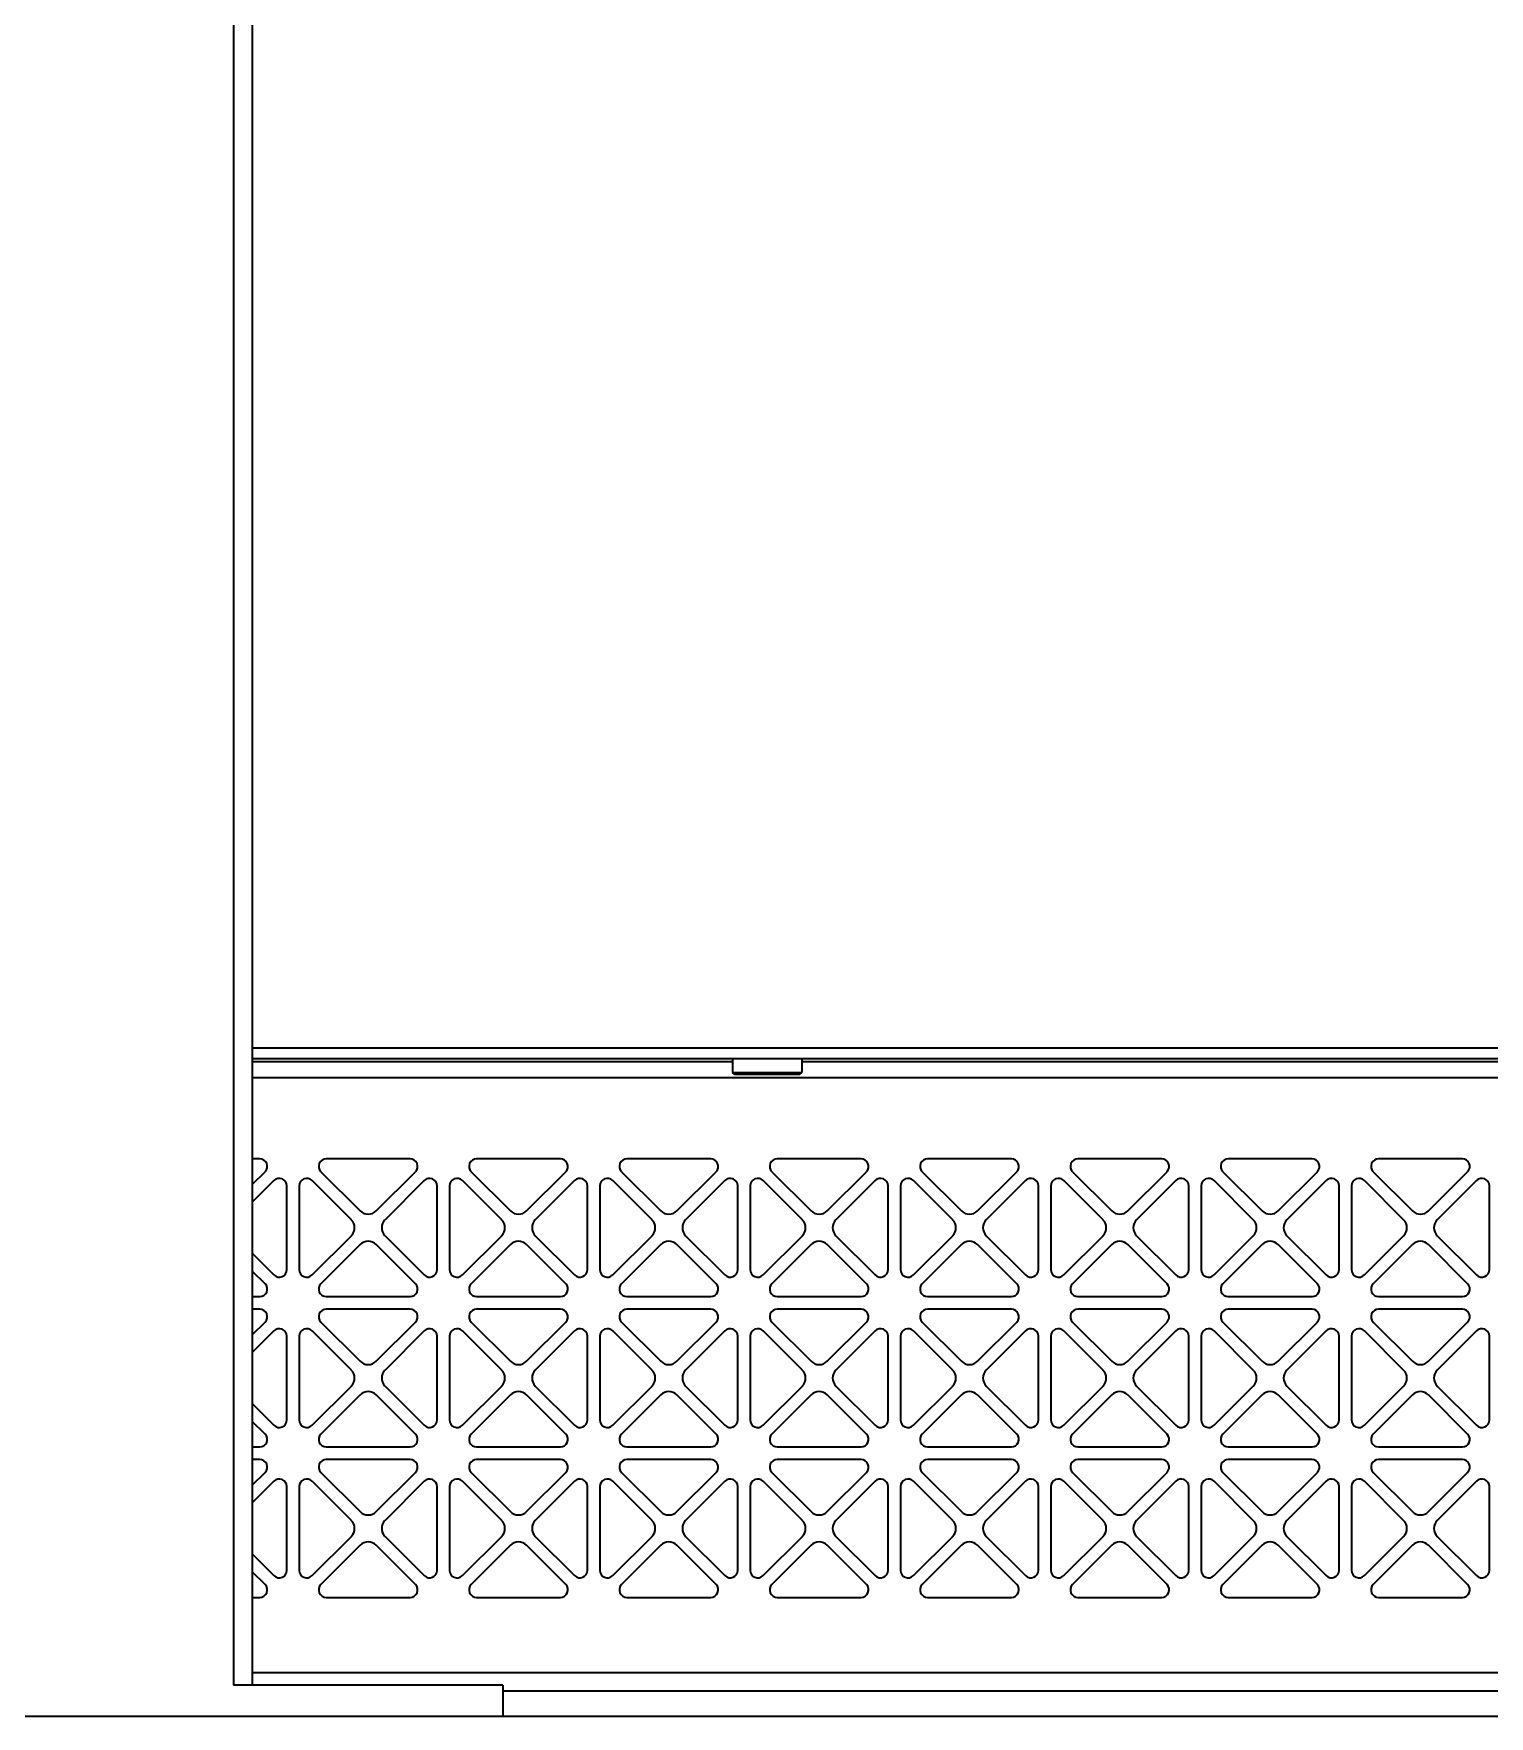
# Model space of a CAD drawing. Header units: millimetres. Extents: x 32496 to 166256, y 3504 to 23939.
# Drawn here: x 74087.1 to 74319.5, y 12300.2 to 12568.8 of the extents above; entities that cross this region are included whole.
import ezdxf

# ---------------------------------------------------------------- set-up
doc = ezdxf.new("R2010")
doc.units = ezdxf.units.MM
doc.layers.get('0').update_dxf_attribs({"lineweight": 35})

# ---------------------------------------------------------------- blocks, each defined once
blk = doc.blocks.new('8-1250')
at = {"linetype": 'Continuous'}
for p, q in [((1072.87, -32157.29), (1072.87, -34666.29)), ((1075.87, -32157.29), (1075.87, -34666.29)), ((1075.87, -34564.59), (1472.67, -34564.59)), ((1075.87, -34566.29), (1474.87, -34566.29)), ((1152.55, -34566.79), (1075.87, -34566.79)), ((1152.55, -34566.29), (1152.55, -34568.49)), ((1163.6, -34566.29), (1163.6, -34568.49)), ((1310.71, -34566.79), (1163.6, -34566.79)), ((1075.87, -34569.29), (1485.87, -34569.29)), ((1152.55, -34568.49), (1163.6, -34568.49)), ((1152.85, -34568.79), (1152.55, -34568.49)), ((1152.85, -34568.79), (1163.3, -34568.79)), ((1163.3, -34568.79), (1163.6, -34568.49)), ((1077.06, -34582.29), (1075.87, -34582.29)), ((1101.06, -34582.29), (1087.68, -34582.29)), ((1125.06, -34582.29), (1111.68, -34582.29)), ((1149.06, -34582.29), (1135.68, -34582.29)), ((1173.06, -34582.29), (1159.68, -34582.29)), ((1197.06, -34582.29), (1183.68, -34582.29)), ((1221.06, -34582.29), (1207.68, -34582.29)), ((1245.06, -34582.29), (1231.68, -34582.29)), ((1269.06, -34582.29), (1255.68, -34582.29)), ((1075.87, -34586.37), (1077.91, -34584.34)), ((1079.32, -34585.75), (1075.87, -34589.2)), ((1081.37, -34599.98), (1081.37, -34586.6)), ((1083.37, -34586.6), (1083.37, -34599.98)), ((1091.69, -34592.02), (1085.42, -34585.75)), ((1086.83, -34584.34), (1093.1, -34590.6)), ((1095.65, -34590.6), (1101.91, -34584.34)), ((1103.32, -34585.75), (1097.06, -34592.02)), ((1105.37, -34599.98), (1105.37, -34586.6)), ((1107.37, -34586.6), (1107.37, -34599.98)), ((1115.69, -34592.02), (1109.42, -34585.75)), ((1110.83, -34584.34), (1117.1, -34590.6)), ((1119.65, -34590.6), (1125.91, -34584.34)), ((1127.32, -34585.75), (1121.06, -34592.02)), ((1129.37, -34599.98), (1129.37, -34586.6)), ((1131.37, -34586.6), (1131.37, -34599.98)), ((1139.69, -34592.02), (1133.42, -34585.75)), ((1134.83, -34584.34), (1141.1, -34590.6)), ((1143.65, -34590.6), (1149.91, -34584.34)), ((1151.32, -34585.75), (1145.06, -34592.02)), ((1153.37, -34599.98), (1153.37, -34586.6)), ((1155.37, -34586.6), (1155.37, -34599.98)), ((1163.69, -34592.02), (1157.42, -34585.75)), ((1158.83, -34584.34), (1165.1, -34590.6)), ((1167.65, -34590.6), (1173.91, -34584.34)), ((1175.32, -34585.75), (1169.06, -34592.02)), ((1177.37, -34599.98), (1177.37, -34586.6)), ((1179.37, -34586.6), (1179.37, -34599.98)), ((1187.69, -34592.02), (1181.42, -34585.75)), ((1182.83, -34584.34), (1189.1, -34590.6)), ((1191.65, -34590.6), (1197.91, -34584.34)), ((1199.32, -34585.75), (1193.06, -34592.02)), ((1201.37, -34599.98), (1201.37, -34586.6)), ((1203.37, -34586.6), (1203.37, -34599.98)), ((1211.69, -34592.02), (1205.42, -34585.75)), ((1206.83, -34584.34), (1213.1, -34590.6)), ((1215.65, -34590.6), (1221.91, -34584.34)), ((1223.32, -34585.75), (1217.06, -34592.02)), ((1225.37, -34599.98), (1225.37, -34586.6)), ((1227.37, -34586.6), (1227.37, -34599.98)), ((1235.69, -34592.02), (1229.42, -34585.75)), ((1230.83, -34584.34), (1237.1, -34590.6)), ((1239.65, -34590.6), (1245.91, -34584.34)), ((1247.32, -34585.75), (1241.06, -34592.02)), ((1249.37, -34599.98), (1249.37, -34586.6)), ((1251.37, -34586.6), (1251.37, -34599.98)), ((1259.69, -34592.02), (1253.42, -34585.75)), ((1254.83, -34584.34), (1261.1, -34590.6)), ((1263.65, -34590.6), (1269.91, -34584.34)), ((1271.32, -34585.75), (1265.06, -34592.02)), ((1273.37, -34599.98), (1273.37, -34586.6)), ((1085.42, -34600.83), (1091.69, -34594.56)), ((1097.06, -34594.56), (1103.32, -34600.83)), ((1109.42, -34600.83), (1115.69, -34594.56)), ((1121.06, -34594.56), (1127.32, -34600.83)), ((1133.42, -34600.83), (1139.69, -34594.56)), ((1145.06, -34594.56), (1151.32, -34600.83)), ((1157.42, -34600.83), (1163.69, -34594.56)), ((1169.06, -34594.56), (1175.32, -34600.83)), ((1181.42, -34600.83), (1187.69, -34594.56)), ((1193.06, -34594.56), (1199.32, -34600.83)), ((1205.42, -34600.83), (1211.69, -34594.56)), ((1217.06, -34594.56), (1223.32, -34600.83)), ((1229.42, -34600.83), (1235.69, -34594.56)), ((1241.06, -34594.56), (1247.32, -34600.83)), ((1253.42, -34600.83), (1259.69, -34594.56)), ((1265.06, -34594.56), (1271.32, -34600.83)), ((1075.87, -34597.37), (1079.32, -34600.83)), ((1093.1, -34595.98), (1086.83, -34602.24)), ((1101.91, -34602.24), (1095.65, -34595.98)), ((1117.1, -34595.98), (1110.83, -34602.24)), ((1125.91, -34602.24), (1119.65, -34595.98)), ((1141.1, -34595.98), (1134.83, -34602.24)), ((1149.91, -34602.24), (1143.65, -34595.98)), ((1165.1, -34595.98), (1158.83, -34602.24)), ((1173.91, -34602.24), (1167.65, -34595.98)), ((1189.1, -34595.98), (1182.83, -34602.24)), ((1197.91, -34602.24), (1191.65, -34595.98)), ((1213.1, -34595.98), (1206.83, -34602.24)), ((1221.91, -34602.24), (1215.65, -34595.98)), ((1237.1, -34595.98), (1230.83, -34602.24)), ((1245.91, -34602.24), (1239.65, -34595.98)), ((1261.1, -34595.98), (1254.83, -34602.24)), ((1269.91, -34602.24), (1263.65, -34595.98)), ((1077.91, -34602.24), (1075.87, -34600.2)), ((1075.87, -34604.29), (1077.06, -34604.29)), ((1087.68, -34604.29), (1101.06, -34604.29)), ((1111.68, -34604.29), (1125.06, -34604.29)), ((1135.68, -34604.29), (1149.06, -34604.29)), ((1159.68, -34604.29), (1173.06, -34604.29)), ((1183.68, -34604.29), (1197.06, -34604.29)), ((1207.68, -34604.29), (1221.06, -34604.29)), ((1231.68, -34604.29), (1245.06, -34604.29)), ((1255.68, -34604.29), (1269.06, -34604.29)), ((1077.06, -34606.29), (1075.87, -34606.29)), ((1075.87, -34610.37), (1077.91, -34608.34)), ((1086.83, -34608.34), (1093.1, -34614.6)), ((1101.06, -34606.29), (1087.68, -34606.29)), ((1095.65, -34614.6), (1101.91, -34608.34)), ((1110.83, -34608.34), (1117.1, -34614.6)), ((1125.06, -34606.29), (1111.68, -34606.29)), ((1119.65, -34614.6), (1125.91, -34608.34)), ((1134.83, -34608.34), (1141.1, -34614.6)), ((1149.06, -34606.29), (1135.68, -34606.29)), ((1143.65, -34614.6), (1149.91, -34608.34)), ((1158.83, -34608.34), (1165.1, -34614.6)), ((1173.06, -34606.29), (1159.68, -34606.29)), ((1167.65, -34614.6), (1173.91, -34608.34)), ((1182.83, -34608.34), (1189.1, -34614.6)), ((1197.06, -34606.29), (1183.68, -34606.29)), ((1191.65, -34614.6), (1197.91, -34608.34)), ((1206.83, -34608.34), (1213.1, -34614.6)), ((1221.06, -34606.29), (1207.68, -34606.29)), ((1215.65, -34614.6), (1221.91, -34608.34)), ((1230.83, -34608.34), (1237.1, -34614.6)), ((1245.06, -34606.29), (1231.68, -34606.29)), ((1239.65, -34614.6), (1245.91, -34608.34)), ((1254.83, -34608.34), (1261.1, -34614.6)), ((1269.06, -34606.29), (1255.68, -34606.29)), ((1263.65, -34614.6), (1269.91, -34608.34)), ((1079.32, -34609.75), (1075.87, -34613.2)), ((1081.37, -34623.98), (1081.37, -34610.6)), ((1083.37, -34610.6), (1083.37, -34623.98)), ((1091.69, -34616.02), (1085.42, -34609.75)), ((1103.32, -34609.75), (1097.06, -34616.02)), ((1105.37, -34623.98), (1105.37, -34610.6)), ((1107.37, -34610.6), (1107.37, -34623.98)), ((1115.69, -34616.02), (1109.42, -34609.75)), ((1127.32, -34609.75), (1121.06, -34616.02)), ((1129.37, -34623.98), (1129.37, -34610.6)), ((1131.37, -34610.6), (1131.37, -34623.98)), ((1139.69, -34616.02), (1133.42, -34609.75)), ((1151.32, -34609.75), (1145.06, -34616.02)), ((1153.37, -34623.98), (1153.37, -34610.6)), ((1155.37, -34610.6), (1155.37, -34623.98)), ((1163.69, -34616.02), (1157.42, -34609.75)), ((1175.32, -34609.75), (1169.06, -34616.02)), ((1177.37, -34623.98), (1177.37, -34610.6)), ((1179.37, -34610.6), (1179.37, -34623.98)), ((1187.69, -34616.02), (1181.42, -34609.75)), ((1199.32, -34609.75), (1193.06, -34616.02)), ((1201.37, -34623.98), (1201.37, -34610.6)), ((1203.37, -34610.6), (1203.37, -34623.98)), ((1211.69, -34616.02), (1205.42, -34609.75)), ((1223.32, -34609.75), (1217.06, -34616.02)), ((1225.37, -34623.98), (1225.37, -34610.6)), ((1227.37, -34610.6), (1227.37, -34623.98)), ((1235.69, -34616.02), (1229.42, -34609.75)), ((1247.32, -34609.75), (1241.06, -34616.02)), ((1249.37, -34623.98), (1249.37, -34610.6)), ((1251.37, -34610.6), (1251.37, -34623.98)), ((1259.69, -34616.02), (1253.42, -34609.75)), ((1271.32, -34609.75), (1265.06, -34616.02)), ((1273.37, -34623.98), (1273.37, -34610.6)), ((1085.42, -34624.83), (1091.69, -34618.56)), ((1097.06, -34618.56), (1103.32, -34624.83)), ((1109.42, -34624.83), (1115.69, -34618.56)), ((1121.06, -34618.56), (1127.32, -34624.83)), ((1133.42, -34624.83), (1139.69, -34618.56)), ((1145.06, -34618.56), (1151.32, -34624.83)), ((1157.42, -34624.83), (1163.69, -34618.56)), ((1169.06, -34618.56), (1175.32, -34624.83)), ((1181.42, -34624.83), (1187.69, -34618.56)), ((1193.06, -34618.56), (1199.32, -34624.83)), ((1205.42, -34624.83), (1211.69, -34618.56)), ((1217.06, -34618.56), (1223.32, -34624.83)), ((1229.42, -34624.83), (1235.69, -34618.56)), ((1241.06, -34618.56), (1247.32, -34624.83)), ((1253.42, -34624.83), (1259.69, -34618.56)), ((1265.06, -34618.56), (1271.32, -34624.83)), ((1075.87, -34621.37), (1079.32, -34624.83)), ((1093.1, -34619.98), (1086.83, -34626.24)), ((1101.91, -34626.24), (1095.65, -34619.98)), ((1117.1, -34619.98), (1110.83, -34626.24)), ((1125.91, -34626.24), (1119.65, -34619.98)), ((1141.1, -34619.98), (1134.83, -34626.24)), ((1149.91, -34626.24), (1143.65, -34619.98)), ((1165.1, -34619.98), (1158.83, -34626.24)), ((1173.91, -34626.24), (1167.65, -34619.98)), ((1189.1, -34619.98), (1182.83, -34626.24)), ((1197.91, -34626.24), (1191.65, -34619.98)), ((1213.1, -34619.98), (1206.83, -34626.24)), ((1221.91, -34626.24), (1215.65, -34619.98)), ((1237.1, -34619.98), (1230.83, -34626.24)), ((1245.91, -34626.24), (1239.65, -34619.98)), ((1261.1, -34619.98), (1254.83, -34626.24)), ((1269.91, -34626.24), (1263.65, -34619.98)), ((1077.91, -34626.24), (1075.87, -34624.2)), ((1075.87, -34628.29), (1077.06, -34628.29)), ((1087.68, -34628.29), (1101.06, -34628.29)), ((1111.68, -34628.29), (1125.06, -34628.29)), ((1135.68, -34628.29), (1149.06, -34628.29)), ((1159.68, -34628.29), (1173.06, -34628.29)), ((1183.68, -34628.29), (1197.06, -34628.29)), ((1207.68, -34628.29), (1221.06, -34628.29)), ((1231.68, -34628.29), (1245.06, -34628.29)), ((1255.68, -34628.29), (1269.06, -34628.29)), ((1077.06, -34630.29), (1075.87, -34630.29)), ((1075.87, -34634.37), (1077.91, -34632.34)), ((1086.83, -34632.34), (1093.1, -34638.6)), ((1101.06, -34630.29), (1087.68, -34630.29)), ((1095.65, -34638.6), (1101.91, -34632.34)), ((1110.83, -34632.34), (1117.1, -34638.6)), ((1125.06, -34630.29), (1111.68, -34630.29)), ((1119.65, -34638.6), (1125.91, -34632.34)), ((1134.83, -34632.34), (1141.1, -34638.6)), ((1149.06, -34630.29), (1135.68, -34630.29)), ((1143.65, -34638.6), (1149.91, -34632.34)), ((1158.83, -34632.34), (1165.1, -34638.6)), ((1173.06, -34630.29), (1159.68, -34630.29)), ((1167.65, -34638.6), (1173.91, -34632.34)), ((1182.83, -34632.34), (1189.1, -34638.6)), ((1197.06, -34630.29), (1183.68, -34630.29)), ((1191.65, -34638.6), (1197.91, -34632.34)), ((1206.83, -34632.34), (1213.1, -34638.6)), ((1221.06, -34630.29), (1207.68, -34630.29)), ((1215.65, -34638.6), (1221.91, -34632.34)), ((1230.83, -34632.34), (1237.1, -34638.6)), ((1245.06, -34630.29), (1231.68, -34630.29)), ((1239.65, -34638.6), (1245.91, -34632.34)), ((1254.83, -34632.34), (1261.1, -34638.6)), ((1269.06, -34630.29), (1255.68, -34630.29)), ((1263.65, -34638.6), (1269.91, -34632.34)), ((1079.32, -34633.75), (1075.87, -34637.2)), ((1081.37, -34647.98), (1081.37, -34634.6)), ((1083.37, -34634.6), (1083.37, -34647.98)), ((1091.69, -34640.02), (1085.42, -34633.75)), ((1103.32, -34633.75), (1097.06, -34640.02)), ((1105.37, -34647.98), (1105.37, -34634.6)), ((1107.37, -34634.6), (1107.37, -34647.98)), ((1115.69, -34640.02), (1109.42, -34633.75)), ((1127.32, -34633.75), (1121.06, -34640.02)), ((1129.37, -34647.98), (1129.37, -34634.6)), ((1131.37, -34634.6), (1131.37, -34647.98)), ((1139.69, -34640.02), (1133.42, -34633.75)), ((1151.32, -34633.75), (1145.06, -34640.02)), ((1153.37, -34647.98), (1153.37, -34634.6)), ((1155.37, -34634.6), (1155.37, -34647.98)), ((1163.69, -34640.02), (1157.42, -34633.75)), ((1175.32, -34633.75), (1169.06, -34640.02)), ((1177.37, -34647.98), (1177.37, -34634.6)), ((1179.37, -34634.6), (1179.37, -34647.98)), ((1187.69, -34640.02), (1181.42, -34633.75)), ((1199.32, -34633.75), (1193.06, -34640.02)), ((1201.37, -34647.98), (1201.37, -34634.6)), ((1203.37, -34634.6), (1203.37, -34647.98)), ((1211.69, -34640.02), (1205.42, -34633.75)), ((1223.32, -34633.75), (1217.06, -34640.02)), ((1225.37, -34647.98), (1225.37, -34634.6)), ((1227.37, -34634.6), (1227.37, -34647.98)), ((1235.69, -34640.02), (1229.42, -34633.75)), ((1247.32, -34633.75), (1241.06, -34640.02)), ((1249.37, -34647.98), (1249.37, -34634.6)), ((1251.37, -34634.6), (1251.37, -34647.98)), ((1259.69, -34640.02), (1253.42, -34633.75)), ((1271.32, -34633.75), (1265.06, -34640.02)), ((1273.37, -34647.98), (1273.37, -34634.6)), ((1085.42, -34648.83), (1091.69, -34642.56)), ((1097.06, -34642.56), (1103.32, -34648.83)), ((1109.42, -34648.83), (1115.69, -34642.56)), ((1121.06, -34642.56), (1127.32, -34648.83)), ((1133.42, -34648.83), (1139.69, -34642.56)), ((1145.06, -34642.56), (1151.32, -34648.83)), ((1157.42, -34648.83), (1163.69, -34642.56)), ((1169.06, -34642.56), (1175.32, -34648.83)), ((1181.42, -34648.83), (1187.69, -34642.56)), ((1193.06, -34642.56), (1199.32, -34648.83)), ((1205.42, -34648.83), (1211.69, -34642.56)), ((1217.06, -34642.56), (1223.32, -34648.83)), ((1229.42, -34648.83), (1235.69, -34642.56)), ((1241.06, -34642.56), (1247.32, -34648.83)), ((1253.42, -34648.83), (1259.69, -34642.56)), ((1265.06, -34642.56), (1271.32, -34648.83)), ((1075.87, -34645.37), (1079.32, -34648.83)), ((1093.1, -34643.98), (1086.83, -34650.24)), ((1101.91, -34650.24), (1095.65, -34643.98)), ((1117.1, -34643.98), (1110.83, -34650.24)), ((1125.91, -34650.24), (1119.65, -34643.98)), ((1141.1, -34643.98), (1134.83, -34650.24)), ((1149.91, -34650.24), (1143.65, -34643.98)), ((1165.1, -34643.98), (1158.83, -34650.24)), ((1173.91, -34650.24), (1167.65, -34643.98)), ((1189.1, -34643.98), (1182.83, -34650.24)), ((1197.91, -34650.24), (1191.65, -34643.98)), ((1213.1, -34643.98), (1206.83, -34650.24)), ((1221.91, -34650.24), (1215.65, -34643.98)), ((1237.1, -34643.98), (1230.83, -34650.24)), ((1245.91, -34650.24), (1239.65, -34643.98)), ((1261.1, -34643.98), (1254.83, -34650.24)), ((1269.91, -34650.24), (1263.65, -34643.98)), ((1077.91, -34650.24), (1075.87, -34648.2)), ((1075.87, -34652.29), (1077.06, -34652.29)), ((1087.68, -34652.29), (1101.06, -34652.29)), ((1111.68, -34652.29), (1125.06, -34652.29)), ((1135.68, -34652.29), (1149.06, -34652.29)), ((1159.68, -34652.29), (1173.06, -34652.29)), ((1183.68, -34652.29), (1197.06, -34652.29)), ((1207.68, -34652.29), (1221.06, -34652.29)), ((1231.68, -34652.29), (1245.06, -34652.29)), ((1255.68, -34652.29), (1269.06, -34652.29)), ((1075.87, -34664.29), (1485.87, -34664.29)), ((1115.87, -34666.29), (1072.87, -34666.29)), ((1115.87, -34666.29), (1115.87, -34671.29)), ((1875.87, -34667.29), (1115.87, -34667.29)), ((1115.87, -34671.29), (935.87, -34671.29)), ((1875.87, -34671.29), (1115.87, -34671.29))]:
    blk.add_line(p, q, dxfattribs=at)
for centre, radius, start, end in [((1077.06, -34583.49), 1.2, 315, 90), ((1087.68, -34583.49), 1.2, 90, 225), ((1101.06, -34583.49), 1.2, 315, 90), ((1111.68, -34583.49), 1.2, 90, 225), ((1125.06, -34583.49), 1.2, 315, 90), ((1135.68, -34583.49), 1.2, 90, 225), ((1149.06, -34583.49), 1.2, 315, 90), ((1159.68, -34583.49), 1.2, 90, 225), ((1173.06, -34583.49), 1.2, 315, 90), ((1183.68, -34583.49), 1.2, 90, 225), ((1197.06, -34583.49), 1.2, 315, 90), ((1207.68, -34583.49), 1.2, 90, 225), ((1221.06, -34583.49), 1.2, 315, 90), ((1231.68, -34583.49), 1.2, 90, 225), ((1245.06, -34583.49), 1.2, 315, 90), ((1255.68, -34583.49), 1.2, 90, 225), ((1269.06, -34583.49), 1.2, 315, 90), ((1080.17, -34586.6), 1.2, 0, 135), ((1084.57, -34586.6), 1.2, 45, 180), ((1104.17, -34586.6), 1.2, 0, 135), ((1108.57, -34586.6), 1.2, 45, 180), ((1128.17, -34586.6), 1.2, 0, 135), ((1132.57, -34586.6), 1.2, 45, 180), ((1152.17, -34586.6), 1.2, 0, 135), ((1156.57, -34586.6), 1.2, 45, 180), ((1176.17, -34586.6), 1.2, 0, 135), ((1180.57, -34586.6), 1.2, 45, 180), ((1200.17, -34586.6), 1.2, 0, 135), ((1204.57, -34586.6), 1.2, 45, 180), ((1224.17, -34586.6), 1.2, 0, 135), ((1228.57, -34586.6), 1.2, 45, 180), ((1248.17, -34586.6), 1.2, 0, 135), ((1252.57, -34586.6), 1.2, 45, 180), ((1272.17, -34586.6), 1.2, 0, 135), ((1090.41, -34593.29), 1.8, 315, 45), ((1094.37, -34589.33), 1.8, 225, 315), ((1098.33, -34593.29), 1.8, 135, 225), ((1114.41, -34593.29), 1.8, 315, 45), ((1118.37, -34589.33), 1.8, 225, 315), ((1122.33, -34593.29), 1.8, 135, 225), ((1138.41, -34593.29), 1.8, 315, 45), ((1142.37, -34589.33), 1.8, 225, 315), ((1146.33, -34593.29), 1.8, 135, 225), ((1162.41, -34593.29), 1.8, 315, 45), ((1166.37, -34589.33), 1.8, 225, 315), ((1170.33, -34593.29), 1.8, 135, 225), ((1186.41, -34593.29), 1.8, 315, 45), ((1190.37, -34589.33), 1.8, 225, 315), ((1194.33, -34593.29), 1.8, 135, 225), ((1210.41, -34593.29), 1.8, 315, 45), ((1214.37, -34589.33), 1.8, 225, 315), ((1218.33, -34593.29), 1.8, 135, 225), ((1234.41, -34593.29), 1.8, 315, 45), ((1238.37, -34589.33), 1.8, 225, 315), ((1242.33, -34593.29), 1.8, 135, 225), ((1258.41, -34593.29), 1.8, 315, 45), ((1262.37, -34589.33), 1.8, 225, 315), ((1266.33, -34593.29), 1.8, 135, 225), ((1094.37, -34597.25), 1.8, 45, 135), ((1118.37, -34597.25), 1.8, 45, 135), ((1142.37, -34597.25), 1.8, 45, 135), ((1166.37, -34597.25), 1.8, 45, 135), ((1190.37, -34597.25), 1.8, 45, 135), ((1214.37, -34597.25), 1.8, 45, 135), ((1238.37, -34597.25), 1.8, 45, 135), ((1262.37, -34597.25), 1.8, 45, 135), ((1080.17, -34599.98), 1.2, 225, 0), ((1084.57, -34599.98), 1.2, 180, 315), ((1104.17, -34599.98), 1.2, 225, 0), ((1108.57, -34599.98), 1.2, 180, 315), ((1128.17, -34599.98), 1.2, 225, 0), ((1132.57, -34599.98), 1.2, 180, 315), ((1152.17, -34599.98), 1.2, 225, 0), ((1156.57, -34599.98), 1.2, 180, 315), ((1176.17, -34599.98), 1.2, 225, 0), ((1180.57, -34599.98), 1.2, 180, 315), ((1200.17, -34599.98), 1.2, 225, 0), ((1204.57, -34599.98), 1.2, 180, 315), ((1224.17, -34599.98), 1.2, 225, 0), ((1228.57, -34599.98), 1.2, 180, 315), ((1248.17, -34599.98), 1.2, 225, 0), ((1252.57, -34599.98), 1.2, 180, 315), ((1272.17, -34599.98), 1.2, 225, 0), ((1077.06, -34603.09), 1.2, 270, 45), ((1087.68, -34603.09), 1.2, 135, 270), ((1101.06, -34603.09), 1.2, 270, 45), ((1111.68, -34603.09), 1.2, 135, 270), ((1125.06, -34603.09), 1.2, 270, 45), ((1135.68, -34603.09), 1.2, 135, 270), ((1149.06, -34603.09), 1.2, 270, 45), ((1159.68, -34603.09), 1.2, 135, 270), ((1173.06, -34603.09), 1.2, 270, 45), ((1183.68, -34603.09), 1.2, 135, 270), ((1197.06, -34603.09), 1.2, 270, 45), ((1207.68, -34603.09), 1.2, 135, 270), ((1221.06, -34603.09), 1.2, 270, 45), ((1231.68, -34603.09), 1.2, 135, 270), ((1245.06, -34603.09), 1.2, 270, 45), ((1255.68, -34603.09), 1.2, 135, 270), ((1269.06, -34603.09), 1.2, 270, 45), ((1077.06, -34607.49), 1.2, 315, 90), ((1087.68, -34607.49), 1.2, 90, 225), ((1101.06, -34607.49), 1.2, 315, 90), ((1111.68, -34607.49), 1.2, 90, 225), ((1125.06, -34607.49), 1.2, 315, 90), ((1135.68, -34607.49), 1.2, 90, 225), ((1149.06, -34607.49), 1.2, 315, 90), ((1159.68, -34607.49), 1.2, 90, 225), ((1173.06, -34607.49), 1.2, 315, 90), ((1183.68, -34607.49), 1.2, 90, 225), ((1197.06, -34607.49), 1.2, 315, 90), ((1207.68, -34607.49), 1.2, 90, 225), ((1221.06, -34607.49), 1.2, 315, 90), ((1231.68, -34607.49), 1.2, 90, 225), ((1245.06, -34607.49), 1.2, 315, 90), ((1255.68, -34607.49), 1.2, 90, 225), ((1269.06, -34607.49), 1.2, 315, 90), ((1080.17, -34610.6), 1.2, 0, 135), ((1084.57, -34610.6), 1.2, 45, 180), ((1104.17, -34610.6), 1.2, 0, 135), ((1108.57, -34610.6), 1.2, 45, 180), ((1128.17, -34610.6), 1.2, 0, 135), ((1132.57, -34610.6), 1.2, 45, 180), ((1152.17, -34610.6), 1.2, 0, 135), ((1156.57, -34610.6), 1.2, 45, 180), ((1176.17, -34610.6), 1.2, 0, 135), ((1180.57, -34610.6), 1.2, 45, 180), ((1200.17, -34610.6), 1.2, 0, 135), ((1204.57, -34610.6), 1.2, 45, 180), ((1224.17, -34610.6), 1.2, 0, 135), ((1228.57, -34610.6), 1.2, 45, 180), ((1248.17, -34610.6), 1.2, 0, 135), ((1252.57, -34610.6), 1.2, 45, 180), ((1272.17, -34610.6), 1.2, 0, 135), ((1090.41, -34617.29), 1.8, 315, 45), ((1094.37, -34613.33), 1.8, 225, 315), ((1098.33, -34617.29), 1.8, 135, 225), ((1114.41, -34617.29), 1.8, 315, 45), ((1118.37, -34613.33), 1.8, 225, 315), ((1122.33, -34617.29), 1.8, 135, 225), ((1138.41, -34617.29), 1.8, 315, 45), ((1142.37, -34613.33), 1.8, 225, 315), ((1146.33, -34617.29), 1.8, 135, 225), ((1162.41, -34617.29), 1.8, 315, 45), ((1166.37, -34613.33), 1.8, 225, 315), ((1170.33, -34617.29), 1.8, 135, 225), ((1186.41, -34617.29), 1.8, 315, 45), ((1190.37, -34613.33), 1.8, 225, 315), ((1194.33, -34617.29), 1.8, 135, 225), ((1210.41, -34617.29), 1.8, 315, 45), ((1214.37, -34613.33), 1.8, 225, 315), ((1218.33, -34617.29), 1.8, 135, 225), ((1234.41, -34617.29), 1.8, 315, 45), ((1238.37, -34613.33), 1.8, 225, 315), ((1242.33, -34617.29), 1.8, 135, 225), ((1258.41, -34617.29), 1.8, 315, 45), ((1262.37, -34613.33), 1.8, 225, 315), ((1266.33, -34617.29), 1.8, 135, 225), ((1094.37, -34621.25), 1.8, 45, 135), ((1118.37, -34621.25), 1.8, 45, 135), ((1142.37, -34621.25), 1.8, 45, 135), ((1166.37, -34621.25), 1.8, 45, 135), ((1190.37, -34621.25), 1.8, 45, 135), ((1214.37, -34621.25), 1.8, 45, 135), ((1238.37, -34621.25), 1.8, 45, 135), ((1262.37, -34621.25), 1.8, 45, 135), ((1080.17, -34623.98), 1.2, 225, 0), ((1084.57, -34623.98), 1.2, 180, 315), ((1104.17, -34623.98), 1.2, 225, 0), ((1108.57, -34623.98), 1.2, 180, 315), ((1128.17, -34623.98), 1.2, 225, 0), ((1132.57, -34623.98), 1.2, 180, 315), ((1152.17, -34623.98), 1.2, 225, 0), ((1156.57, -34623.98), 1.2, 180, 315), ((1176.17, -34623.98), 1.2, 225, 0), ((1180.57, -34623.98), 1.2, 180, 315), ((1200.17, -34623.98), 1.2, 225, 0), ((1204.57, -34623.98), 1.2, 180, 315), ((1224.17, -34623.98), 1.2, 225, 0), ((1228.57, -34623.98), 1.2, 180, 315), ((1248.17, -34623.98), 1.2, 225, 0), ((1252.57, -34623.98), 1.2, 180, 315), ((1272.17, -34623.98), 1.2, 225, 0), ((1077.06, -34627.09), 1.2, 270, 45), ((1087.68, -34627.09), 1.2, 135, 270), ((1101.06, -34627.09), 1.2, 270, 45), ((1111.68, -34627.09), 1.2, 135, 270), ((1125.06, -34627.09), 1.2, 270, 45), ((1135.68, -34627.09), 1.2, 135, 270), ((1149.06, -34627.09), 1.2, 270, 45), ((1159.68, -34627.09), 1.2, 135, 270), ((1173.06, -34627.09), 1.2, 270, 45), ((1183.68, -34627.09), 1.2, 135, 270), ((1197.06, -34627.09), 1.2, 270, 45), ((1207.68, -34627.09), 1.2, 135, 270), ((1221.06, -34627.09), 1.2, 270, 45), ((1231.68, -34627.09), 1.2, 135, 270), ((1245.06, -34627.09), 1.2, 270, 45), ((1255.68, -34627.09), 1.2, 135, 270), ((1269.06, -34627.09), 1.2, 270, 45), ((1077.06, -34631.49), 1.2, 315, 90), ((1087.68, -34631.49), 1.2, 90, 225), ((1101.06, -34631.49), 1.2, 315, 90), ((1111.68, -34631.49), 1.2, 90, 225), ((1125.06, -34631.49), 1.2, 315, 90), ((1135.68, -34631.49), 1.2, 90, 225), ((1149.06, -34631.49), 1.2, 315, 90), ((1159.68, -34631.49), 1.2, 90, 225), ((1173.06, -34631.49), 1.2, 315, 90), ((1183.68, -34631.49), 1.2, 90, 225), ((1197.06, -34631.49), 1.2, 315, 90), ((1207.68, -34631.49), 1.2, 90, 225), ((1221.06, -34631.49), 1.2, 315, 90), ((1231.68, -34631.49), 1.2, 90, 225), ((1245.06, -34631.49), 1.2, 315, 90), ((1255.68, -34631.49), 1.2, 90, 225), ((1269.06, -34631.49), 1.2, 315, 90), ((1080.17, -34634.6), 1.2, 0, 135), ((1084.57, -34634.6), 1.2, 45, 180), ((1104.17, -34634.6), 1.2, 0, 135), ((1108.57, -34634.6), 1.2, 45, 180), ((1128.17, -34634.6), 1.2, 0, 135), ((1132.57, -34634.6), 1.2, 45, 180), ((1152.17, -34634.6), 1.2, 0, 135), ((1156.57, -34634.6), 1.2, 45, 180), ((1176.17, -34634.6), 1.2, 0, 135), ((1180.57, -34634.6), 1.2, 45, 180), ((1200.17, -34634.6), 1.2, 0, 135), ((1204.57, -34634.6), 1.2, 45, 180), ((1224.17, -34634.6), 1.2, 0, 135), ((1228.57, -34634.6), 1.2, 45, 180), ((1248.17, -34634.6), 1.2, 0, 135), ((1252.57, -34634.6), 1.2, 45, 180), ((1272.17, -34634.6), 1.2, 0, 135), ((1090.41, -34641.29), 1.8, 315, 45), ((1094.37, -34637.33), 1.8, 225, 315), ((1098.33, -34641.29), 1.8, 135, 225), ((1114.41, -34641.29), 1.8, 315, 45), ((1118.37, -34637.33), 1.8, 225, 315), ((1122.33, -34641.29), 1.8, 135, 225), ((1138.41, -34641.29), 1.8, 315, 45), ((1142.37, -34637.33), 1.8, 225, 315), ((1146.33, -34641.29), 1.8, 135, 225), ((1162.41, -34641.29), 1.8, 315, 45), ((1166.37, -34637.33), 1.8, 225, 315), ((1170.33, -34641.29), 1.8, 135, 225), ((1186.41, -34641.29), 1.8, 315, 45), ((1190.37, -34637.33), 1.8, 225, 315), ((1194.33, -34641.29), 1.8, 135, 225), ((1210.41, -34641.29), 1.8, 315, 45), ((1214.37, -34637.33), 1.8, 225, 315), ((1218.33, -34641.29), 1.8, 135, 225), ((1234.41, -34641.29), 1.8, 315, 45), ((1238.37, -34637.33), 1.8, 225, 315), ((1242.33, -34641.29), 1.8, 135, 225), ((1258.41, -34641.29), 1.8, 315, 45), ((1262.37, -34637.33), 1.8, 225, 315), ((1266.33, -34641.29), 1.8, 135, 225), ((1094.37, -34645.25), 1.8, 45, 135), ((1118.37, -34645.25), 1.8, 45, 135), ((1142.37, -34645.25), 1.8, 45, 135), ((1166.37, -34645.25), 1.8, 45, 135), ((1190.37, -34645.25), 1.8, 45, 135), ((1214.37, -34645.25), 1.8, 45, 135), ((1238.37, -34645.25), 1.8, 45, 135), ((1262.37, -34645.25), 1.8, 45, 135), ((1080.17, -34647.98), 1.2, 225, 0), ((1084.57, -34647.98), 1.2, 180, 315), ((1104.17, -34647.98), 1.2, 225, 0), ((1108.57, -34647.98), 1.2, 180, 315), ((1128.17, -34647.98), 1.2, 225, 0), ((1132.57, -34647.98), 1.2, 180, 315), ((1152.17, -34647.98), 1.2, 225, 0), ((1156.57, -34647.98), 1.2, 180, 315), ((1176.17, -34647.98), 1.2, 225, 0), ((1180.57, -34647.98), 1.2, 180, 315), ((1200.17, -34647.98), 1.2, 225, 0), ((1204.57, -34647.98), 1.2, 180, 315), ((1224.17, -34647.98), 1.2, 225, 0), ((1228.57, -34647.98), 1.2, 180, 315), ((1248.17, -34647.98), 1.2, 225, 0), ((1252.57, -34647.98), 1.2, 180, 315), ((1272.17, -34647.98), 1.2, 225, 0), ((1077.06, -34651.09), 1.2, 270, 45), ((1087.68, -34651.09), 1.2, 135, 270), ((1101.06, -34651.09), 1.2, 270, 45), ((1111.68, -34651.09), 1.2, 135, 270), ((1125.06, -34651.09), 1.2, 270, 45), ((1135.68, -34651.09), 1.2, 135, 270), ((1149.06, -34651.09), 1.2, 270, 45), ((1159.68, -34651.09), 1.2, 135, 270), ((1173.06, -34651.09), 1.2, 270, 45), ((1183.68, -34651.09), 1.2, 135, 270), ((1197.06, -34651.09), 1.2, 270, 45), ((1207.68, -34651.09), 1.2, 135, 270), ((1221.06, -34651.09), 1.2, 270, 45), ((1231.68, -34651.09), 1.2, 135, 270), ((1245.06, -34651.09), 1.2, 270, 45), ((1255.68, -34651.09), 1.2, 135, 270), ((1269.06, -34651.09), 1.2, 270, 45)]:
    blk.add_arc(centre, radius, start, end, dxfattribs=at)

msp = doc.modelspace()

# ---------------------------------------------------------------- block references
at = {"color": 6}
msp.add_blockref('8-1250', (73046.131, 46971.457), dxfattribs=at)

doc.saveas('drawing.dxf')
